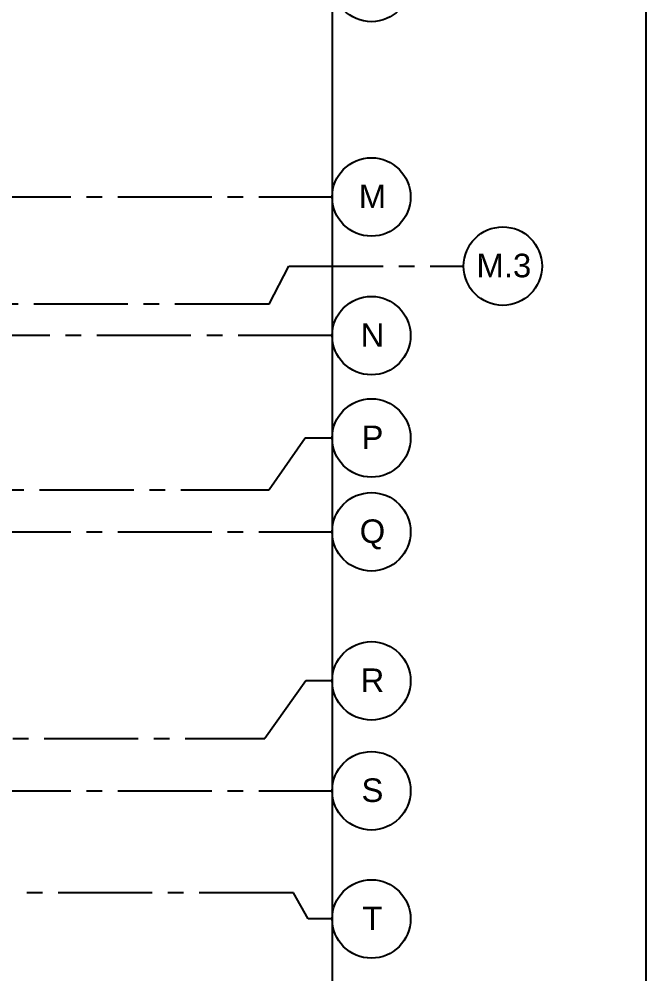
# Model space of a CAD drawing. Header units: inches. Extents: x 18000 to 22048, y 0 to 3165.
# Drawn here: x 21808.2 to 22048, y 1152.3 to 1517.3 of the extents above; entities that cross this region are included whole.
import ezdxf
from ezdxf.enums import TextEntityAlignment as Align

# ---------------------------------------------------------------- set-up
doc = ezdxf.new("R2010")
doc.units = ezdxf.units.IN
doc.header["$LTSCALE"] = 48
doc.header["$MEASUREMENT"] = 0
doc.linetypes.add('CENTER2', pattern=[1.125, 0.75, -0.125, 0.125, -0.125])
doc.linetypes.add('HIDDEN', pattern=[0.375, 0.25, -0.125])
for name, color, linetype in [('_0_Objects', 8, 'Continuous'), ('A-Grid(3-32)', 8, 'CENTER2'), ('S-Grid-Iden', 8, 'Continuous')]:
    doc.layers.add(name, color=color, linetype=linetype)
doc.layers.add('A-ANNO-NPLT', color=8, linetype='Continuous', plot=False)
doc.styles.get("Standard").update_dxf_attribs({"font": 'arial.ttf'})

# ---------------------------------------------------------------- blocks, each defined once
blk = doc.blocks.new('Column Bubble')
blk.add_circle((-0.0042, -0.0024), 0.1562)
blk.add_attdef('XX', text='', height=0.0938).set_placement((0, 0), align=Align.MIDDLE_CENTER)
blk = doc.blocks.new('3RD FLOOR - STRUCTURAL GRID')
at = {"layer": 'A-Grid(3-32)'}
for p, q in [((-3895.5, -14592.75), (-87.5, -14592.75)), ((-111.62, -14633.75), (-104.05, -14619.19)), ((-104.05, -14619.19), (-37.24, -14619.19)), ((-87.5, -14645.75), (-3895.5, -14645.75)), ((-3871.39, -14704.75), (-111.62, -14704.75)), ((-3895.5, -14720.75), (-87.5, -14720.75)), ((-3869.7, -14799.75), (-113.3, -14799.75)), ((-3895.5, -14819.75), (-87.5, -14819.75)), ((-102.31, -14858.75), (-3880.69, -14858.75))]:
    blk.add_line(p, q, dxfattribs=at)
for points in [[(-111.62, -14633.75), (-3875.19, -14633.75), (-3882.75, -14619.19), (-3928.81, -14619.19)], [(-87.5, -14684.89), (-97.86, -14684.89), (-111.62, -14704.75)], [(-87.5, -14777.73), (-97.59, -14777.73), (-113.3, -14799.75)], [(-87.5, -14868.75), (-96.67, -14868.75), (-102.31, -14858.75)]]:
    blk.add_lwpolyline(points, dxfattribs=at)
at = {"layer": 'S-Grid-Iden', "xscale": 96, "yscale": 96, "zscale": 96}
for p, values in [((-72.1, -14510.52), {'XX': 'L'}), ((-72.1, -14592.52), {'XX': 'M'}), ((-21.83, -14618.95), {'XX': 'M.3'}), ((-72.1, -14645.52), {'XX': 'N'}), ((-72.1, -14684.65), {'XX': 'P'}), ((-72.1, -14720.52), {'XX': 'Q'}), ((-72.1, -14777.5), {'XX': 'R'}), ((-72.1, -14819.52), {'XX': 'S'}), ((-72.1, -14868.52), {'XX': 'T'})]:
    blk.add_blockref('Column Bubble', p, dxfattribs=at).add_auto_attribs(values)

msp = doc.modelspace()

# ---------------------------------------------------------------- linework, layer by layer
at = {"layer": 'A-ANNO-NPLT'}
for points in [[(18000, 0), (18000, 2976), (22048, 2976), (22048, 0)], [(18120, 360), (18120, 2616), (21928, 2616), (21928, 360)]]:
    msp.add_lwpolyline(points, close=True, dxfattribs=at)

# ---------------------------------------------------------------- block references
at = {"layer": '_0_Objects', "linetype": 'HIDDEN'}
msp.add_blockref('3RD FLOOR - STRUCTURAL GRID', (22015.5, 16042.01), dxfattribs=at)

doc.saveas('drawing.dxf')
